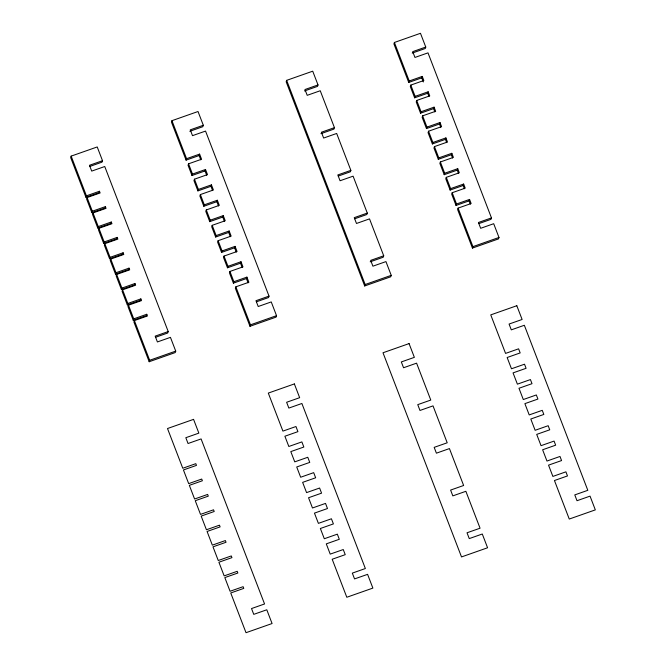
<?xml version="1.0" encoding="UTF-8"?>
<svg xmlns="http://www.w3.org/2000/svg" width="666" height="666" viewBox="0 0 666 666"><rect width="100%" height="100%" fill="white"/><g stroke="black" fill="none" stroke-linecap="round" stroke-linejoin="round"><path stroke-width="1" d="M89.927 166.4L102.023 162.146L102.514 160.706L97.219 146.953L71.154 156.119L70.671 157.559L85.947 197.286L98.976 192.699L99.467 191.259L86.43 195.837L85.947 197.286M99.467 191.259L100.125 192.965L87.088 197.552L86.605 198.992L91.858 212.662L104.895 208.075L105.378 206.635L92.341 211.214L91.858 212.662M105.378 206.635L106.036 208.341L92.999 212.929L92.516 214.369L97.769 228.038L110.806 223.451L111.289 222.011L98.26 226.59L97.769 228.038M111.289 222.011L111.946 223.718L98.909 228.305L98.426 229.745L103.68 243.415L116.716 238.828L117.199 237.387L104.171 241.966L103.68 243.415M117.199 237.387L117.857 239.094L104.828 243.681L104.337 245.121L109.599 258.791L122.627 254.204L123.118 252.764L110.081 257.351L109.599 258.791M123.118 252.764L123.776 254.47L110.739 259.057L110.256 260.498L115.509 274.167L128.546 269.58L129.029 268.14L115.992 272.727L115.509 274.167M129.029 268.14L129.687 269.847L116.65 274.434L116.167 275.874L121.42 289.543L134.457 284.956L134.94 283.516L121.911 288.103L121.42 289.543M189.793 131.294L202.822 126.706L203.313 125.266L198.018 111.513L171.953 120.679L171.47 122.119L186.089 160.131L199.117 155.553L199.609 154.112L186.572 158.691L186.089 160.131M134.94 283.516L135.598 285.223L122.569 289.81L122.078 291.25L127.339 304.92L140.368 300.333L140.859 298.892L127.822 303.48L127.339 304.92M140.859 298.892L141.508 300.599L128.48 305.186L127.989 306.626L133.25 320.296L146.287 315.709L146.77 314.269L133.733 318.856L133.25 320.296M146.77 314.269L147.427 315.975L134.39 320.562L133.908 322.003L149.184 361.73L175.25 352.564L175.732 351.115L170.446 337.362L157.409 341.949L155.178 336.139L168.215 331.56L104.745 166.517L91.708 171.095L89.477 165.285L102.514 160.706M199.609 154.112L201.573 159.232L188.545 163.819L188.053 165.26L191.999 175.508L205.036 170.929L205.519 169.489L192.482 174.067L191.999 175.508M205.519 169.489L207.492 174.609L194.455 179.196L193.972 180.636L197.91 190.884L210.947 186.305L211.43 184.865L198.401 189.444L197.91 190.884M211.43 184.865L213.403 189.985L200.366 194.572L199.883 196.012L203.821 206.26L216.858 201.681L217.341 200.241L204.312 204.82L203.821 206.26M149.184 361.73L149.667 360.281L134.39 320.562M217.341 200.241L219.314 205.361L206.285 209.948L205.794 211.388L209.74 221.645L222.769 217.058L223.26 215.618L210.223 220.196L209.74 221.645M168.215 331.56L167.724 333L155.628 337.254M223.26 215.618L225.233 220.737L212.196 225.324L211.713 226.765L215.651 237.021L228.688 232.434L229.171 230.994L216.134 235.573L215.651 237.021M229.171 230.994L231.144 236.114L218.107 240.701L217.624 242.141L221.562 252.397L234.599 247.81L235.081 246.37L222.053 250.949L221.562 252.397M235.081 246.37L237.054 251.498L224.017 256.077L223.535 257.517L227.481 267.774L240.509 263.187L241 261.746L227.963 266.325L227.481 267.774M286.655 80.353L286.172 81.793L364.685 285.955L390.751 276.79L391.233 275.349L385.947 261.596L372.91 266.184L370.679 260.373L383.716 255.786L369.522 218.881L356.485 223.468L354.254 217.657L367.291 213.078L353.097 176.174L340.06 180.752L337.829 174.942L350.865 170.363L336.671 133.458L323.634 138.045L321.403 132.234L334.44 127.647L320.246 90.743L307.209 95.33L304.978 89.519L318.015 84.94L312.72 71.187L286.655 80.353L365.168 284.515L364.685 285.955M241 261.746L242.965 266.875L229.936 271.453L229.445 272.894L233.391 283.15L246.428 278.563L246.911 277.123L233.874 281.701L233.391 283.15M246.911 277.123L248.884 282.251L235.847 286.83L235.364 288.27L249.983 326.29L276.049 317.124L276.532 315.676L271.245 301.923L258.208 306.51L255.977 300.699L269.014 296.12L205.544 131.077L192.507 135.656L190.276 129.845L203.313 125.266M318.015 84.94L317.524 86.38L304.495 90.959M249.983 326.29L250.466 324.841L235.847 286.83M269.014 296.12L268.523 297.56L256.418 301.815M334.44 127.647L333.949 129.096L320.92 133.675M350.865 170.363L350.374 171.803L338.278 176.057M412.246 53.08L425.274 48.493L425.765 47.053L420.471 33.3L394.405 42.466L393.922 43.906L408.733 82.434L421.769 77.855L422.252 76.407L409.224 80.994L408.733 82.434M367.291 213.078L366.8 214.519L354.703 218.773M422.252 76.407L423.834 80.511L410.797 85.09L410.314 86.538L414.652 97.81L427.68 93.232L428.171 91.783L415.134 96.37L414.652 97.81M428.171 91.783L429.745 95.887L416.708 100.466L416.225 101.915L420.562 113.187L433.599 108.608L434.082 107.159L421.045 111.746L420.562 113.187M434.082 107.159L435.656 111.264L422.627 115.842L422.136 117.291L426.473 128.563L439.51 123.984L439.993 122.536L426.956 127.123L426.473 128.563M383.716 255.786L383.225 257.234L370.196 261.813M439.993 122.536L441.575 126.64L428.538 131.219L428.055 132.667L432.384 143.939L445.421 139.361L445.904 137.912L432.875 142.499L432.384 143.939M445.904 137.912L447.485 142.016L434.448 146.603L433.966 148.043L438.303 159.316L451.332 154.737L451.823 153.297L438.786 157.875L438.303 159.316M451.823 153.297L453.396 157.392L440.359 161.98L439.876 163.42L444.214 174.692L457.251 170.113L457.733 168.673L444.697 173.252L444.214 174.692M457.733 168.673L459.307 172.769L446.278 177.356L445.787 178.796L450.124 190.068L463.161 185.489L463.644 184.049L450.616 188.628L450.124 190.068M463.644 184.049L465.226 188.145L452.189 192.732L451.706 194.172L456.043 205.444L469.072 200.866L469.563 199.425L456.526 204.004L456.043 205.444M469.563 199.425L471.137 203.521L458.1 208.108L457.617 209.549L472.435 248.077L498.501 238.911L498.984 237.471L493.697 223.709L480.661 228.296L478.429 222.486L491.466 217.907L427.997 52.864L414.96 57.443L412.729 51.64L425.765 47.053M472.435 248.077L472.918 246.636L458.1 208.108M491.466 217.907L490.975 219.347L478.871 223.601M149.667 360.281L175.732 351.115M250.466 324.841L276.532 315.676M365.168 284.515L391.233 275.349M472.918 246.636L498.984 237.471M421.769 77.855L423.343 81.951M427.68 93.232L428.946 96.512M433.599 108.608L434.856 111.888M439.51 123.984L440.767 127.264M445.421 139.361L446.686 142.641M451.332 154.737L452.597 158.017M457.251 170.113L458.508 173.393M463.161 185.489L464.418 188.769M469.072 200.866L470.338 204.146M394.405 42.466L409.224 80.994M410.797 85.09L415.134 96.37M416.708 100.466L421.045 111.746M422.627 115.842L426.956 127.123M428.538 131.219L432.875 142.499M434.448 146.603L438.786 157.875M440.359 161.98L444.697 173.252M446.278 177.356L450.616 188.628M452.189 192.732L456.526 204.004M199.117 155.553L200.766 159.823M205.036 170.929L206.676 175.2M210.947 186.305L212.587 190.576M216.858 201.681L218.498 205.952M222.769 217.058L224.417 221.328M228.688 232.434L230.328 236.705M234.599 247.81L236.239 252.081M240.509 263.187L242.158 267.457M246.428 278.563L248.068 282.834M171.953 120.679L186.572 158.691M188.545 163.819L192.482 174.067M194.455 179.196L198.401 189.444M200.366 194.572L204.312 204.82M206.285 209.948L210.223 220.196M212.196 225.324L216.134 235.573M218.107 240.701L222.053 250.949M224.017 256.077L227.963 266.325M229.936 271.453L233.874 281.701M71.154 156.119L86.43 195.837M87.088 197.552L92.341 211.214M92.999 212.929L98.26 226.59M98.909 228.305L104.171 241.966M104.828 243.681L110.081 257.351M110.739 259.057L115.992 272.727M116.65 274.434L121.911 288.103M122.569 289.81L127.822 303.48M128.48 305.186L133.733 318.856M193.565 419.364L167.499 428.529L182.775 468.256L195.812 463.669L196.47 465.384L183.433 469.963L188.686 483.633L201.723 479.054L202.381 480.76L189.344 485.339L194.597 499.009L207.634 494.43L208.291 496.137L195.255 500.715L200.516 514.385L213.545 509.806L214.202 511.513L201.174 516.092L206.427 529.761L219.464 525.183L220.121 526.889L207.084 531.468L212.337 545.138L225.374 540.559L226.032 542.266L212.995 546.844L218.257 560.514L231.285 555.935L231.943 557.642L218.906 562.221L224.167 575.89L237.204 571.311L237.854 573.018L224.825 577.597L230.078 591.266L243.115 586.688L243.773 588.394L230.736 592.973L246.012 632.7L272.078 623.534L266.791 609.781L253.754 614.36L251.523 608.558L264.56 603.97L201.09 438.927L188.053 443.514L185.822 437.704L198.859 433.125L193.565 419.364M294.364 383.924L268.298 393.09L282.917 431.11L295.954 426.523L297.918 431.651L284.89 436.23L288.828 446.486L301.865 441.899L303.838 447.028L290.801 451.606L294.747 461.863L307.775 457.276L309.748 462.404L296.711 466.983L300.657 477.239L313.686 472.652L315.659 477.78L302.63 482.359L306.568 492.615L319.605 488.028L321.57 493.156L308.541 497.743L312.479 507.992L325.516 503.404L327.489 508.533L314.452 513.12L318.398 523.368L331.427 518.781L333.4 523.909L320.363 528.496L324.309 538.744L337.346 534.157L339.31 539.285L326.282 543.872L330.219 554.12L343.256 549.542L345.229 554.661L332.192 559.249L346.811 597.26L372.877 588.095L367.59 574.342L354.553 578.92L352.322 573.118L365.359 568.531L301.889 403.488L288.853 408.075L286.621 402.264L299.658 397.685L294.364 383.924M409.066 343.598L383 352.764L461.513 556.934L487.579 547.768L482.292 534.015L469.255 538.594L467.024 532.783L480.061 528.205L465.867 491.3L452.83 495.887L450.599 490.076L463.636 485.489L449.442 448.584L436.405 453.171L434.174 447.361L447.211 442.782L433.017 405.877L419.98 410.456L417.749 404.645L430.785 400.066L416.591 363.161L403.554 367.749L401.323 361.938L414.36 357.351L409.066 343.598M516.816 305.719L490.75 314.885L505.569 353.405L518.598 348.826L520.179 352.922L507.142 357.509L511.48 368.781L524.517 364.202L526.09 368.306L513.053 372.885L517.39 384.157L530.427 379.578L532.001 383.683L518.972 388.261L523.301 399.542L536.338 394.955L537.92 399.059L524.883 403.638L529.22 414.918L542.249 410.331L543.831 414.435L530.794 419.014L535.131 430.294L548.168 425.707L549.741 429.811L536.704 434.39L541.042 445.671L554.079 441.083L555.652 445.188L542.623 449.766L546.961 461.047L559.989 456.46L561.571 460.564L548.534 465.143L552.872 476.423L565.909 471.836L567.482 475.94L554.445 480.519L569.264 519.047L595.329 509.881L590.043 496.128L577.006 500.715L574.775 494.905L587.812 490.318L524.342 325.274L511.305 329.861L509.074 324.051L522.111 319.472L516.816 305.719"/></g></svg>
